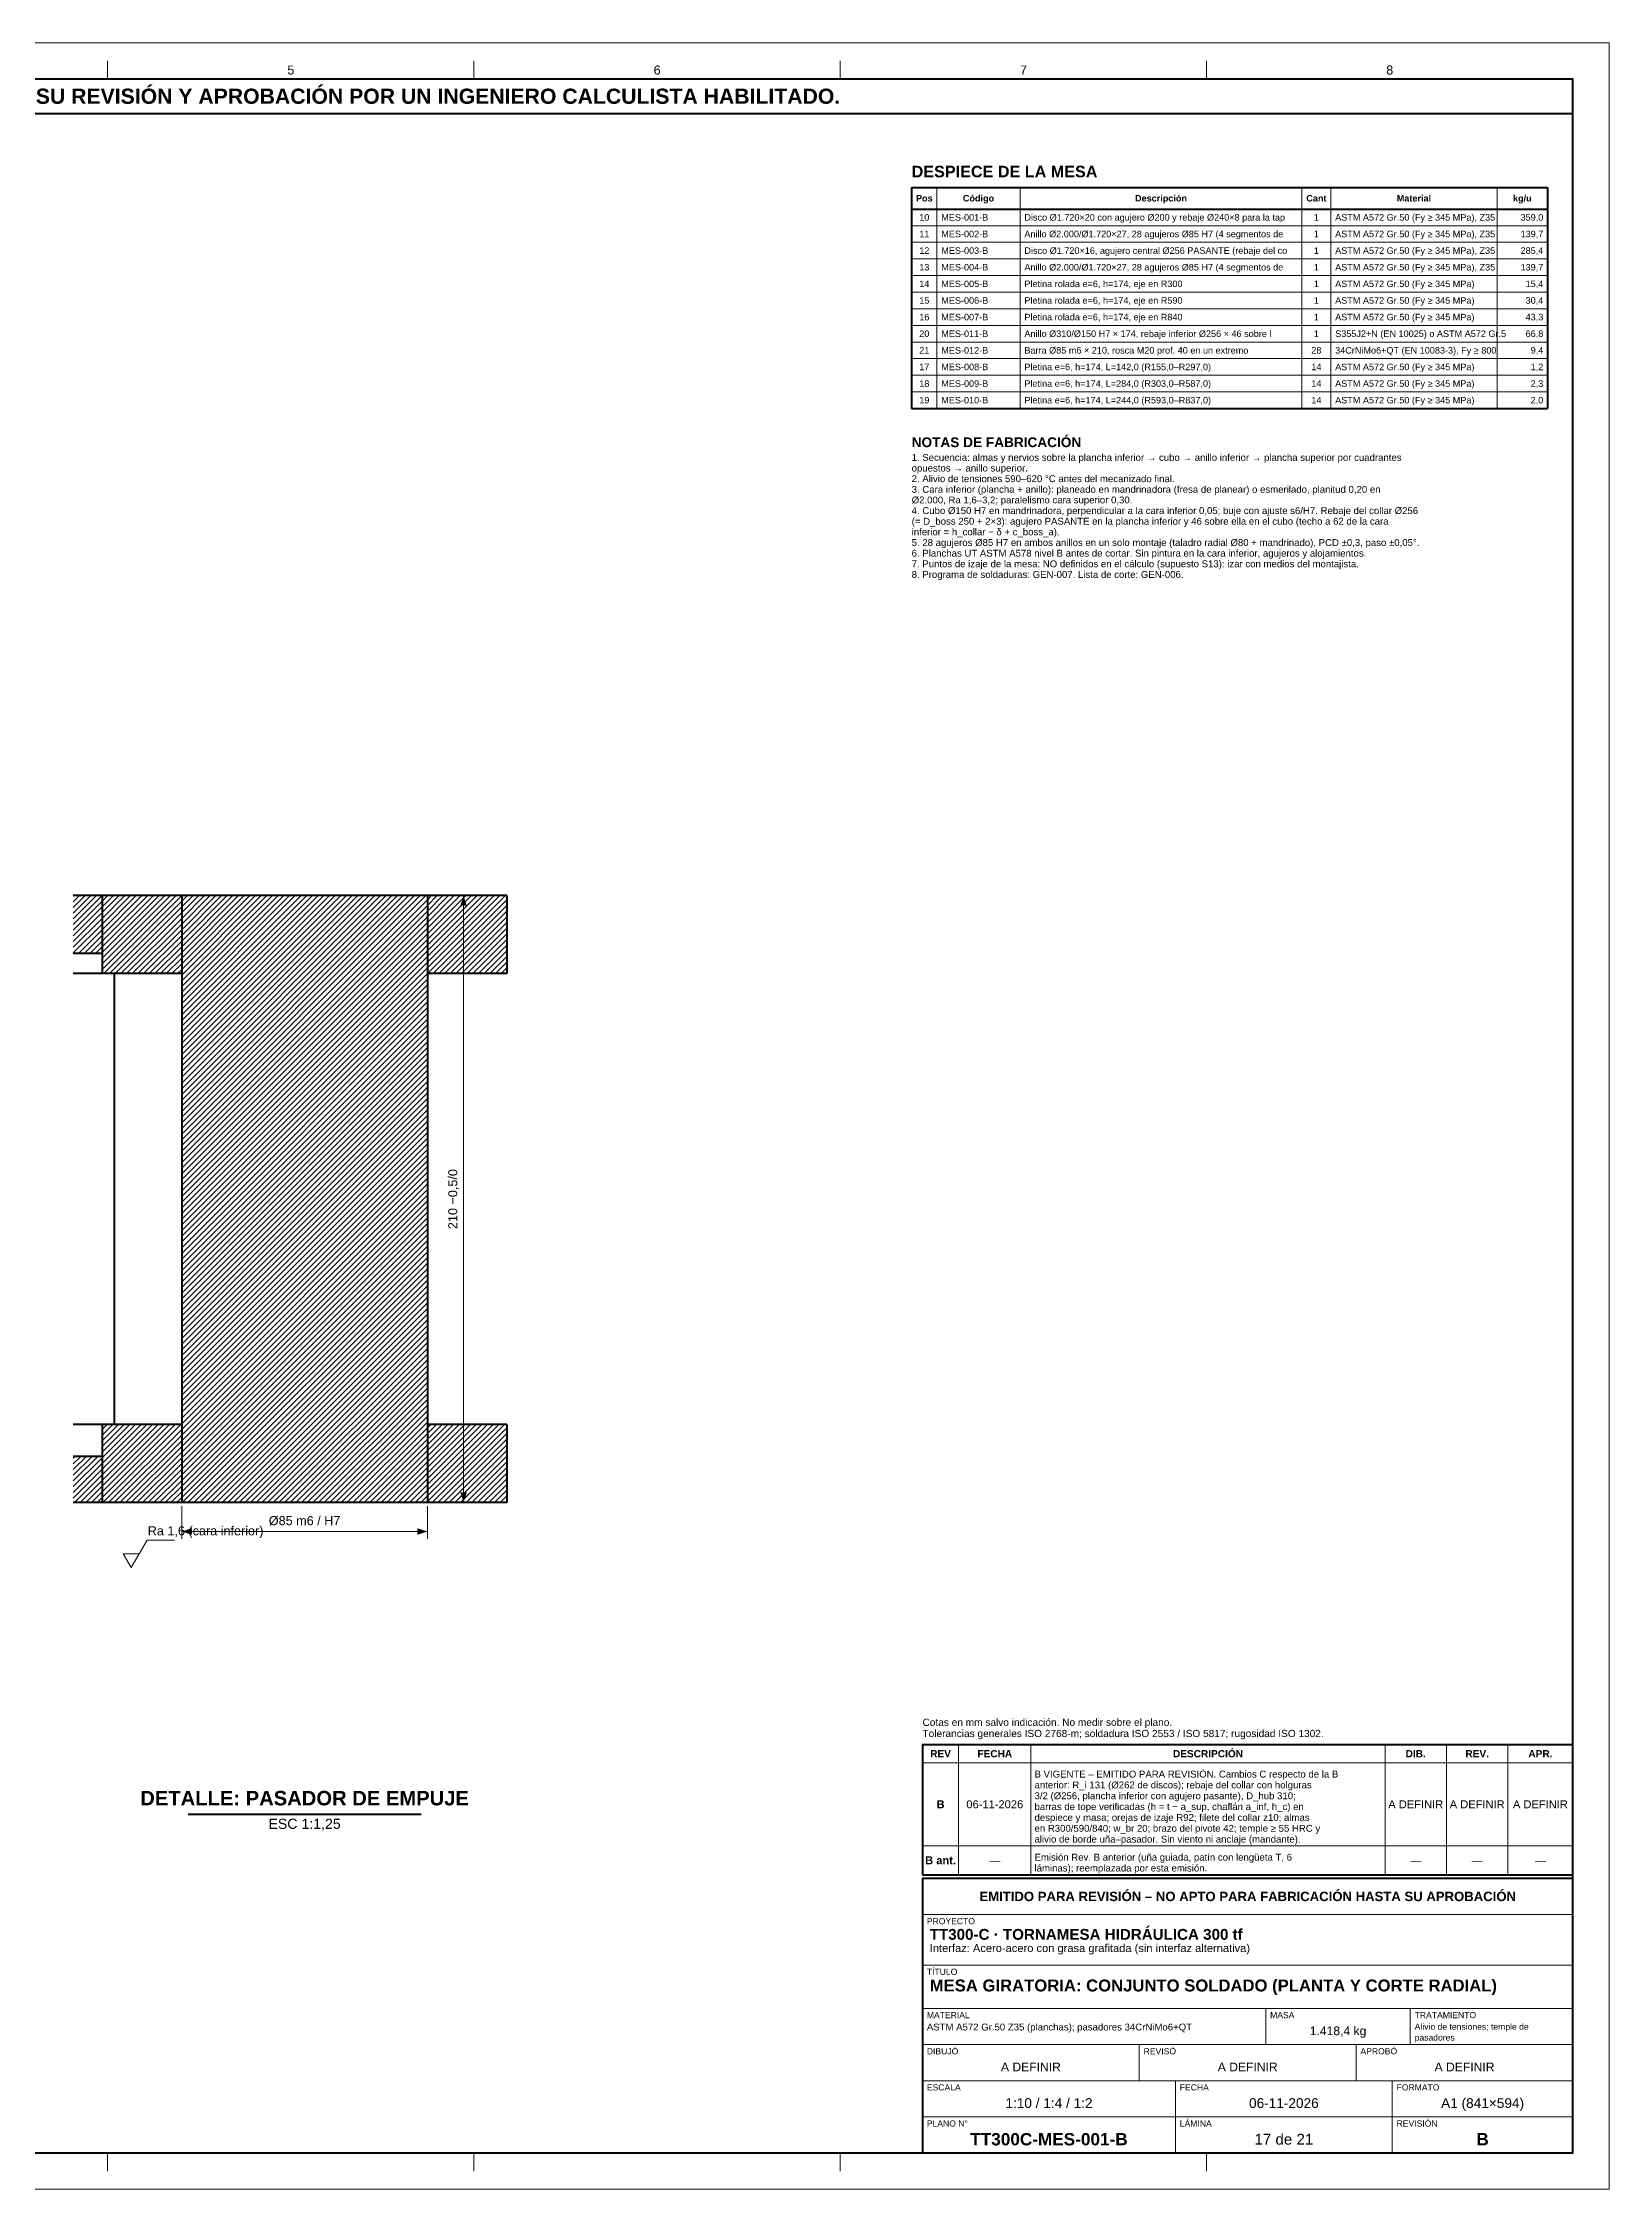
# Model space of a CAD drawing. Header units: millimetres. Extents: x 0 to 841, y 0 to 594.
# Drawn here: x 408 to 841, y 0 to 594 of the extents above; entities that cross this region are included whole.
import ezdxf
from ezdxf.enums import TextEntityAlignment as Align

# ---------------------------------------------------------------- set-up
doc = ezdxf.new("R2010")
doc.units = ezdxf.units.MM
for name, color, linetype, lineweight in [('ACH', 7, 'CONTINUOUS', 13), ('COTA', 7, 'CONTINUOUS', 18), ('FINA', 7, 'CONTINUOUS', 18), ('MARCO', 7, 'CONTINUOUS', 70), ('TXT', 7, 'CONTINUOUS', 25), ('VIS', 7, 'CONTINUOUS', 50)]:
    doc.layers.add(name, color=color, linetype=linetype, lineweight=lineweight)
doc.styles.add('STD', font='LiberationSans-Regular.ttf')
doc.styles.add('STDB', font='LiberationSans-Bold.ttf')

msp = doc.modelspace()

# ---------------------------------------------------------------- hatches: boundary and pattern name
at = {"layer": 'ACH'}
h = msp.add_hatch(dxfattribs=at)
h.set_pattern_fill('ANSI31', scale=0.35)
h.paths.add_polyline_path([(424, 358), (424, 342), (416, 342), (416, 358)])
h = msp.add_hatch(dxfattribs=at)
h.set_pattern_fill('ANSI31', scale=0.35)
h.paths.add_polyline_path([(446, 336.4), (424, 336.4), (424, 358), (446, 358)])
h = msp.add_hatch(dxfattribs=at)
h.set_pattern_fill('ANSI31', scale=0.35)
h.paths.add_polyline_path([(446, 358), (514, 358), (514, 190), (446, 190)])
h = msp.add_hatch(dxfattribs=at)
h.set_pattern_fill('ANSI31', scale=0.35)
h.paths.add_polyline_path([(536, 358), (536, 336.4), (514, 336.4), (514, 358)])
h = msp.add_hatch(dxfattribs=at)
h.set_pattern_fill('ANSI31', scale=0.35)
h.paths.add_polyline_path([(446, 190), (424, 190), (424, 211.6), (446, 211.6)])
h = msp.add_hatch(dxfattribs=at)
h.set_pattern_fill('ANSI31', scale=0.35)
h.paths.add_polyline_path([(536, 211.6), (536, 190), (514, 190), (514, 211.6)])
h = msp.add_hatch(dxfattribs=at)
h.set_pattern_fill('ANSI31', scale=0.35)
h.paths.add_polyline_path([(424, 202.8), (424, 190), (416, 190), (416, 202.8)])

# ---------------------------------------------------------------- linework, layer by layer
at = {"layer": 'COTA'}
for p, q in [((515, 358), (526, 358)), ((524, 190), (524, 358)), ((446, 189), (446, 180)), ((514, 189), (514, 180)), ((515, 190), (526, 190)), ((446, 182), (514, 182)), ((429.8, 175.8), (434.2, 175.8))]:
    msp.add_line(p, q, dxfattribs=at)
msp.add_lwpolyline([(429.8, 175.8), (432, 172), (436.4, 179.6), (444, 179.6)], dxfattribs=at)
for points in [[(524, 358), (523.1, 355.2), (524.9, 355.2)], [(524, 190), (524.9, 192.8), (523.1, 192.8)], [(446, 182), (448.8, 181.1), (448.8, 182.9)], [(514, 182), (511.2, 182.9), (511.2, 181.1)]]:
    msp.add_solid(points, dxfattribs=at)
at = {"layer": 'FINA'}
for p, q in [((425.5, 584), (425.5, 589)), ((526.88, 584), (526.88, 589)), ((628.25, 584), (628.25, 589)), ((729.62, 584), (729.62, 589)), ((655, 554), (655, 492.82)), ((678, 554), (678, 492.82)), ((756, 554), (756, 492.82)), ((764, 554), (764, 492.82)), ((810, 554), (810, 492.82)), ((648, 543.42), (824, 543.42)), ((648, 538.82), (824, 538.82)), ((648, 534.22), (824, 534.22)), ((648, 529.62), (824, 529.62)), ((648, 525.02), (824, 525.02)), ((648, 520.42), (824, 520.42)), ((648, 515.82), (824, 515.82)), ((648, 511.22), (824, 511.22)), ((648, 506.62), (824, 506.62)), ((648, 502.02), (824, 502.02)), ((648, 497.42), (824, 497.42)), ((661, 87), (661, 123)), ((681, 87), (681, 123)), ((779, 87), (779, 123)), ((796, 87), (796, 123)), ((813, 87), (813, 123)), ((651, 118), (831, 118)), ((651, 95), (831, 95)), ((651, 87), (831, 87)), ((651, 86), (831, 86)), ((651, 76), (831, 76)), ((651, 62), (831, 62)), ((651, 50), (831, 50)), ((746, 40), (746, 50)), ((786, 40), (786, 50)), ((651, 40), (831, 40)), ((711, 30), (711, 40)), ((771, 30), (771, 40)), ((651, 30), (831, 30)), ((721, 20), (721, 30)), ((781, 20), (781, 30)), ((651, 20), (831, 20)), ((721, 10), (721, 20)), ((781, 10), (781, 20)), ((425.5, 10), (425.5, 5)), ((526.88, 10), (526.88, 5)), ((628.25, 10), (628.25, 5)), ((729.62, 10), (729.62, 5))]:
    msp.add_line(p, q, dxfattribs=at)
msp.add_lwpolyline([(0, 0), (841, 0), (841, 594), (0, 594)], close=True, dxfattribs=at)
at = {"layer": 'MARCO'}
for points in [[(20, 10), (831, 10), (831, 584), (20, 584)], [(20, 574.5), (831, 574.5), (831, 584), (20, 584)], [(651, 87), (831, 87), (831, 123), (651, 123)], [(651, 10), (831, 10), (831, 86), (651, 86)]]:
    msp.add_lwpolyline(points, close=True, dxfattribs=at)
at = {"layer": 'VIS'}
for p, q in [((648, 554), (824, 554)), ((648, 554), (648, 492.82)), ((824, 554), (824, 492.82)), ((648, 548.02), (824, 548.02)), ((648, 492.82), (824, 492.82)), ((447.76, 103.8), (512.24, 103.8))]:
    msp.add_line(p, q, dxfattribs=at)
for points in [[(424, 358), (416, 358)], [(424, 358), (424, 342)], [(446, 358), (424, 358)], [(424, 358), (424, 336.4)], [(446, 358), (446, 336.4)], [(446, 358), (446, 190)], [(514, 358), (446, 358)], [(536, 358), (514, 358)], [(514, 358), (514, 336.4)], [(514, 358), (514, 190)], [(536, 358), (536, 336.4)], [(424, 342), (416, 342)], [(424, 336.4), (423.51, 336.4), (423.03, 336.4), (422.54, 336.4), (422.06, 336.4), (421.57, 336.4), (421.09, 336.4), (420.6, 336.4), (420.11, 336.4), (419.63, 336.4), (419.14, 336.4), (418.66, 336.4), (418.17, 336.4), (417.69, 336.4), (417.2, 336.4), (416.71, 336.4), (416.23, 336.4), (416, 336.4)], [(446, 336.4), (424, 336.4)], [(427.35, 336.4), (427.35, 211.6)], [(536, 336.4), (514, 336.4)], [(424, 211.6), (423.51, 211.6), (423.03, 211.6), (422.54, 211.6), (422.06, 211.6), (421.57, 211.6), (421.09, 211.6), (420.6, 211.6), (420.11, 211.6), (419.63, 211.6), (419.14, 211.6), (418.66, 211.6), (418.17, 211.6), (417.69, 211.6), (417.2, 211.6), (416.71, 211.6), (416.23, 211.6), (416, 211.6)], [(446, 211.6), (424, 211.6)], [(424, 211.6), (424, 190)], [(446, 211.6), (446, 190)], [(536, 211.6), (514, 211.6)], [(514, 211.6), (514, 190)], [(536, 211.6), (536, 190)], [(424, 202.8), (416, 202.8)], [(424, 202.8), (424, 190)], [(424, 190), (416, 190)], [(446, 190), (424, 190)], [(514, 190), (446, 190)], [(536, 190), (514, 190)]]:
    msp.add_lwpolyline(points, dxfattribs=at)

# ---------------------------------------------------------------- texts
at = {"layer": 'TXT'}
for s, height, style, p in [('ESTOS PLANOS NO SON VÁLIDOS PARA FABRICACIÓN HASTA SU REVISIÓN Y APROBACIÓN POR UN INGENIERO CALCULISTA HABILITADO.', 4.2, 'STDB', (425.5, 579.25)), ('5', 2.5, 'STD', (476.19, 586.5)), ('6', 2.5, 'STD', (577.56, 586.5)), ('7', 2.5, 'STD', (678.94, 586.5)), ('8', 2.5, 'STD', (780.31, 586.5)), ('Pos', 1.8, 'STDB', (651.5, 551.01)), ('10', 1.8, 'STD', (651.5, 545.72)), ('Código', 1.8, 'STDB', (666.5, 551.01)), ('Descripción', 1.8, 'STDB', (717, 551.01)), ('Cant', 1.8, 'STDB', (760, 551.01)), ('1', 1.8, 'STD', (760, 545.72)), ('Material', 1.8, 'STDB', (787, 551.01)), ('kg/u', 1.8, 'STDB', (817, 551.01)), ('11', 1.8, 'STD', (651.5, 541.12)), ('1', 1.8, 'STD', (760, 541.12)), ('12', 1.8, 'STD', (651.5, 536.52)), ('1', 1.8, 'STD', (760, 536.52)), ('13', 1.8, 'STD', (651.5, 531.92)), ('1', 1.8, 'STD', (760, 531.92)), ('14', 1.8, 'STD', (651.5, 527.32)), ('15', 1.8, 'STD', (651.5, 522.72)), ('1', 1.8, 'STD', (760, 527.32)), ('1', 1.8, 'STD', (760, 522.72)), ('16', 1.8, 'STD', (651.5, 518.12)), ('1', 1.8, 'STD', (760, 518.12)), ('20', 1.8, 'STD', (651.5, 513.52)), ('1', 1.8, 'STD', (760, 513.52)), ('21', 1.8, 'STD', (651.5, 508.92)), ('17', 1.8, 'STD', (651.5, 504.32)), ('28', 1.8, 'STD', (760, 508.92)), ('14', 1.8, 'STD', (760, 504.32)), ('18', 1.8, 'STD', (651.5, 499.72)), ('14', 1.8, 'STD', (760, 499.72)), ('19', 1.8, 'STD', (651.5, 495.12)), ('14', 1.8, 'STD', (760, 495.12)), ('REV', 2, 'STDB', (656, 120.5)), ('FECHA', 2, 'STDB', (671, 120.5)), ('DESCRIPCIÓN', 2, 'STDB', (730, 120.5)), ('DIB.', 2, 'STDB', (787.5, 120.5)), ('REV.', 2, 'STDB', (804.5, 120.5)), ('APR.', 2, 'STDB', (822, 120.5)), ('B', 2.2, 'STDB', (656, 106.5)), ('06-11-2026', 2.2, 'STD', (671, 106.5)), ('A DEFINIR', 2.2, 'STD', (787.5, 106.5)), ('A DEFINIR', 2.2, 'STD', (804.5, 106.5)), ('A DEFINIR', 2.2, 'STD', (822, 106.5)), ('B ant.', 2.2, 'STDB', (656, 91)), ('—', 2.2, 'STD', (671, 91)), ('—', 2.2, 'STD', (787.5, 91)), ('—', 2.2, 'STD', (804.5, 91)), ('—', 2.2, 'STD', (822, 91)), ('EMITIDO PARA REVISIÓN – NO APTO PARA FABRICACIÓN HASTA SU APROBACIÓN', 2.6, 'STDB', (741, 81)), ('1.418,4 kg', 2.4, 'STD', (766, 43.8)), ('A DEFINIR', 2.4, 'STD', (681, 33.8)), ('A DEFINIR', 2.4, 'STD', (741, 33.8)), ('A DEFINIR', 2.4, 'STD', (801, 33.8)), ('1:10 / 1:4 / 1:2', 2.7, 'STD', (686, 23.8)), ('06-11-2026', 2.7, 'STD', (751, 23.8)), ('A1 (841×594)', 2.7, 'STD', (806, 23.8)), ('TT300C-MES-001-B', 3.4, 'STDB', (686, 13.8)), ('17 de 21', 3, 'STD', (751, 13.8)), ('B', 3.4, 'STDB', (806, 13.8))]:
    msp.add_text(s, height=height, dxfattribs=dict(at, style=style)).set_placement(p, align=Align.MIDDLE_CENTER)
for s, height, style, p in [('DESPIECE DE LA MESA', 3.2, 'STDB', (648, 560)), ('NOTAS DE FABRICACIÓN', 2.7, 'STDB', (648, 484.82)), ('opuestos → anillo superior.', 1.9, 'STD', (648, 477.28)), ('1. Secuencia: almas y nervios sobre la plancha inferior → cubo → anillo inferior → plancha superior por cuadrantes', 1.9, 'STD', (648, 480.23)), ('3. Cara inferior (plancha + anillo): planeado en mandrinadora (fresa de planear) o esmerilado, planitud 0,20 en', 1.9, 'STD', (648, 471.39)), ('2. Alivio de tensiones 590–620 °C antes del mecanizado final.', 1.9, 'STD', (648, 474.34)), ('4. Cubo Ø150 H7 en mandrinadora, perpendicular a la cara inferior 0,05; buje con ajuste s6/H7. Rebaje del collar Ø256', 1.9, 'STD', (648, 465.5)), ('Ø2.000, Ra 1,6–3,2; paralelismo cara superior 0,30.', 1.9, 'STD', (648, 468.45)), ('(= D_boss 250 + 2×3): agujero PASANTE en la plancha inferior y 46 sobre ella en el cubo (techo a 62 de la cara', 1.9, 'STD', (648, 462.56)), ('inferior = h_collar − δ + c_boss_a).', 1.9, 'STD', (648, 459.61)), ('5. 28 agujeros Ø85 H7 en ambos anillos en un solo montaje (taladro radial Ø80 + mandrinado), PCD ±0,3, paso ±0,05°.', 1.9, 'STD', (648, 456.67)), ('6. Planchas UT ASTM A578 nivel B antes de cortar. Sin pintura en la cara inferior, agujeros y alojamientos.', 1.9, 'STD', (648, 453.72)), ('8. Programa de soldaduras: GEN-007. Lista de corte: GEN-006.', 1.9, 'STD', (648, 447.83)), ('7. Puntos de izaje de la mesa: NO definidos en el cálculo (supuesto S13): izar con medios del montajista.', 1.9, 'STD', (648, 450.78)), ('anterior: R_i 131 (Ø262 de discos); rebaje del collar con holguras', 1.9, 'STD', (682, 112.8)), ('B VIGENTE – EMITIDO PARA REVISIÓN. Cambios C respecto de la B', 1.9, 'STD', (682, 115.8)), ('3/2 (Ø256, plancha inferior con agujero pasante), D_hub 310;', 1.9, 'STD', (682, 109.8)), ('barras de tope verificadas (h = t − a_sup, chaflán a_inf, h_c) en', 1.9, 'STD', (682, 106.8)), ('despiece y masa; orejas de izaje R92; filete del collar z10; almas', 1.9, 'STD', (682, 103.8)), ('en R300/590/840; w_br 20; brazo del pivote 42; temple ≥ 55 HRC y', 1.9, 'STD', (682, 100.8)), ('alivio de borde uña–pasador. Sin viento ni anclaje (mandante).', 1.9, 'STD', (682, 97.8)), ('láminas); reemplazada por esta emisión.', 1.9, 'STD', (682, 89.8)), ('Emisión Rev. B anterior (uña guiada, patín con lengüeta T, 6', 1.9, 'STD', (682, 92.8)), ('PROYECTO', 1.7, 'STD', (652.2, 75)), ('TT300-C · TORNAMESA HIDRÁULICA 300 tf', 3, 'STDB', (653, 72)), ('Interfaz: Acero-acero con grasa grafitada (sin interfaz alternativa)', 2.2, 'STD', (653, 67.8)), ('TÍTULO', 1.7, 'STD', (652.2, 61)), ('MESA GIRATORIA: CONJUNTO SOLDADO (PLANTA Y CORTE RADIAL)', 3.3, 'STDB', (653, 58)), ('MATERIAL', 1.7, 'STD', (652.2, 49)), ('MASA', 1.7, 'STD', (747.2, 49)), ('TRATAMIENTO', 1.7, 'STD', (787.2, 49)), ('ASTM A572 Gr.50 Z35 (planchas); pasadores 34CrNiMo6+QT', 1.9, 'STD', (652.2, 45.8)), ('Alivio de tensiones; temple de', 1.7, 'STD', (787.2, 45.8)), ('pasadores', 1.7, 'STD', (787.2, 42.8)), ('DIBUJÓ', 1.7, 'STD', (652.2, 39)), ('REVISÓ', 1.7, 'STD', (712.2, 39)), ('APROBÓ', 1.7, 'STD', (772.2, 39)), ('ESCALA', 1.7, 'STD', (652.2, 29)), ('FECHA', 1.7, 'STD', (722.2, 29)), ('FORMATO', 1.7, 'STD', (782.2, 29)), ('PLANO N°', 1.7, 'STD', (652.2, 19)), ('LÁMINA', 1.7, 'STD', (722.2, 19)), ('REVISIÓN', 1.7, 'STD', (782.2, 19))]:
    msp.add_text(s, height=height, dxfattribs=dict(at, style=style)).set_placement(p, align=Align.TOP_LEFT)
at = {"layer": 'TXT', "style": 'STD'}
for s, p in [('MES-001-B', (656.2, 545.72)), ('Disco Ø1.720×20 con agujero Ø200 y rebaje Ø240×8 para la tap', (679.2, 545.72)), ('ASTM A572 Gr.50 (Fy ≥ 345 MPa), Z35 ', (765.2, 545.72)), ('MES-002-B', (656.2, 541.12)), ('Anillo Ø2.000/Ø1.720×27, 28 agujeros Ø85 H7 (4 segmentos de ', (679.2, 541.12)), ('ASTM A572 Gr.50 (Fy ≥ 345 MPa), Z35 ', (765.2, 541.12)), ('MES-003-B', (656.2, 536.52)), ('Disco Ø1.720×16, agujero central Ø256 PASANTE (rebaje del co', (679.2, 536.52)), ('ASTM A572 Gr.50 (Fy ≥ 345 MPa), Z35 ', (765.2, 536.52)), ('MES-004-B', (656.2, 531.92)), ('Anillo Ø2.000/Ø1.720×27, 28 agujeros Ø85 H7 (4 segmentos de ', (679.2, 531.92)), ('ASTM A572 Gr.50 (Fy ≥ 345 MPa), Z35 ', (765.2, 531.92)), ('MES-005-B', (656.2, 527.32)), ('MES-006-B', (656.2, 522.72)), ('Pletina rolada e=6, h=174, eje en R300', (679.2, 527.32)), ('Pletina rolada e=6, h=174, eje en R590', (679.2, 522.72)), ('ASTM A572 Gr.50 (Fy ≥ 345 MPa)', (765.2, 527.32)), ('ASTM A572 Gr.50 (Fy ≥ 345 MPa)', (765.2, 522.72)), ('MES-007-B', (656.2, 518.12)), ('Pletina rolada e=6, h=174, eje en R840', (679.2, 518.12)), ('ASTM A572 Gr.50 (Fy ≥ 345 MPa)', (765.2, 518.12)), ('MES-011-B', (656.2, 513.52)), ('Anillo Ø310/Ø150 H7 × 174, rebaje inferior Ø256 × 46 sobre l', (679.2, 513.52)), ('S355J2+N (EN 10025) o ASTM A572 Gr.5', (765.2, 513.52)), ('MES-012-B', (656.2, 508.92)), ('MES-008-B', (656.2, 504.32)), ('Barra Ø85 m6 × 210, rosca M20 prof. 40 en un extremo', (679.2, 508.92)), ('Pletina e=6, h=174, L=142,0 (R155,0–R297,0)', (679.2, 504.32)), ('ASTM A572 Gr.50 (Fy ≥ 345 MPa)', (765.2, 504.32)), ('34CrNiMo6+QT (EN 10083-3), Fy ≥ 800 ', (765.2, 508.92)), ('MES-009-B', (656.2, 499.72)), ('Pletina e=6, h=174, L=284,0 (R303,0–R587,0)', (679.2, 499.72)), ('ASTM A572 Gr.50 (Fy ≥ 345 MPa)', (765.2, 499.72)), ('MES-010-B', (656.2, 495.12)), ('Pletina e=6, h=174, L=244,0 (R593,0–R837,0)', (679.2, 495.12)), ('ASTM A572 Gr.50 (Fy ≥ 345 MPa)', (765.2, 495.12))]:
    msp.add_text(s, height=1.8, dxfattribs=at).set_placement(p, align=Align.MIDDLE_LEFT)
for s, p in [('359,0', (822.8, 545.72)), ('139,7', (822.8, 541.12)), ('285,4', (822.8, 536.52)), ('139,7', (822.8, 531.92)), ('30,4', (822.8, 522.72)), ('15,4', (822.8, 527.32)), ('43,3', (822.8, 518.12)), ('66,8', (822.8, 513.52)), ('9,4', (822.8, 508.92)), ('1,2', (822.8, 504.32)), ('2,3', (822.8, 499.72)), ('2,0', (822.8, 495.12))]:
    msp.add_text(s, height=1.8, dxfattribs=at).set_placement(p, align=Align.MIDDLE_RIGHT)
msp.add_text('210 −0,5/0', height=2.5, rotation=90, dxfattribs=at).set_placement((523, 274), align=Align.BOTTOM_CENTER)
at = {"layer": 'TXT'}
for s, height, style, p in [('Ø85 m6 / H7', 2.5, 'STD', (480, 183)), ('DETALLE: PASADOR DE EMPUJE', 4, 'STDB', (480, 105))]:
    msp.add_text(s, height=height, dxfattribs=dict(at, style=style)).set_placement(p, align=Align.BOTTOM_CENTER)
at = {"layer": 'TXT', "style": 'STD'}
for s, height, p in [('Ra 1,6 (cara inferior)', 2.5, (436.6, 180.2)), ('Tolerancias generales ISO 2768-m; soldadura ISO 2553 / ISO 5817; rugosidad ISO 1302.', 2, (651, 124.5)), ('Cotas en mm salvo indicación. No medir sobre el plano.', 2, (651, 127.6))]:
    msp.add_text(s, height=height, dxfattribs=at).set_placement(p, align=Align.BOTTOM_LEFT)
msp.add_text('ESC 1:1,25', height=2.8, dxfattribs=at).set_placement((480, 102.5), align=Align.TOP_CENTER)

doc.saveas('drawing.dxf')
